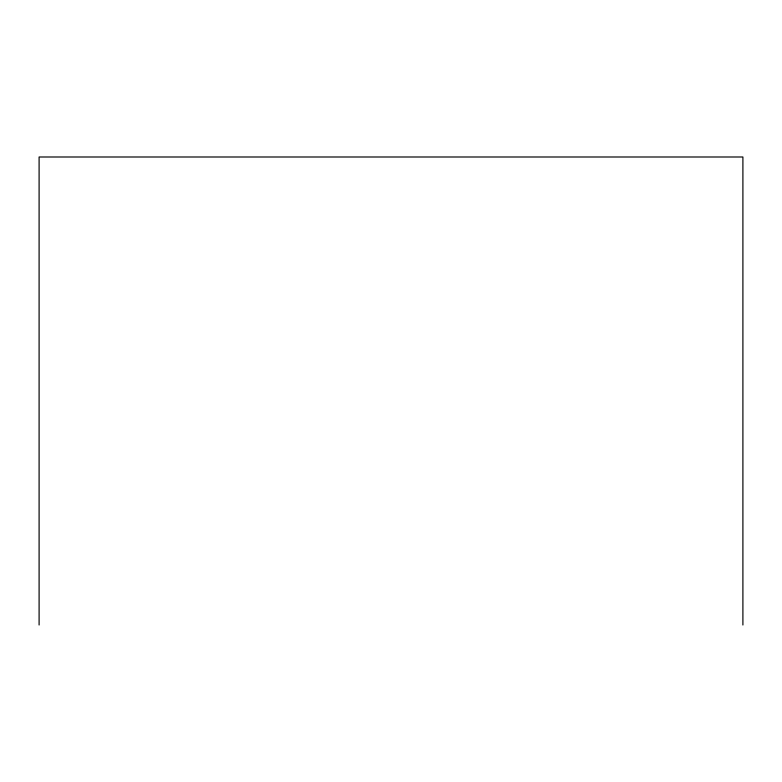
<?xml version="1.0" encoding="UTF-8"?>
<svg xmlns="http://www.w3.org/2000/svg" width="782" height="782" viewBox="0 0 782 782"><rect width="100%" height="100%" fill="white"/><g stroke="black" fill="none" stroke-linecap="round" stroke-linejoin="round"><path stroke-width="1.17" d="M742.9 625.004L742.9 156.996L39.1 156.996L39.1 625.004"/></g></svg>
